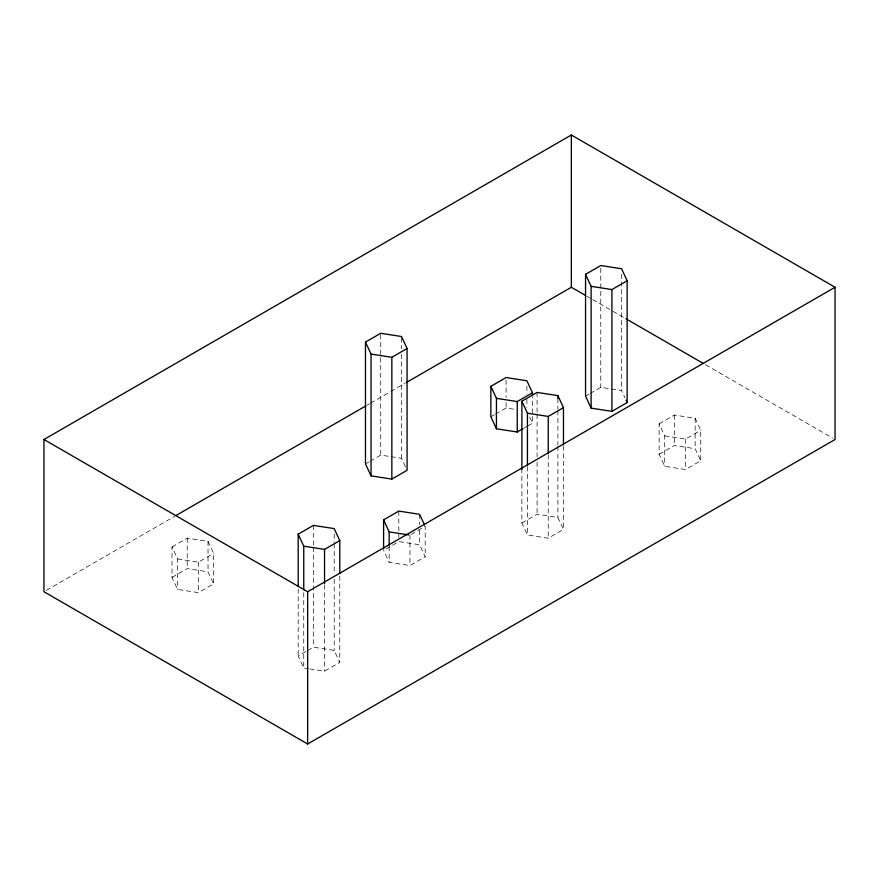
<?xml version="1.0" encoding="UTF-8"?>
<svg xmlns="http://www.w3.org/2000/svg" width="879" height="879" viewBox="0 0 879 879"><rect width="100%" height="100%" fill="white"/><g stroke="black" fill="none" stroke-linecap="round" stroke-linejoin="round"><path stroke-width="0.66" stroke-dasharray="4.39 3.3" d="M46.323 590.38L174.613 516.314M367.037 405.208L369.422 403.835M370.608 403.153L389.606 392.177M390.803 391.496L405.054 383.266M172.02 546.947L187.238 538.157L208.037 541.376L213.608 553.385L213.608 583.832L198.39 592.622L177.591 589.402L172.02 577.393L172.02 546.947L177.591 558.956L177.591 589.402M365.477 463.881L368.993 461.849M370.169 461.178L380.706 455.091L389.804 456.498M172.02 577.393L187.238 568.603L208.037 571.822L213.608 583.832M177.591 558.956L198.39 562.175L213.608 553.385M490.867 416.789L494.383 414.756M495.558 414.086L506.095 407.999L515.193 409.405M524.269 427.952L526.609 426.601M527.785 425.93L532.465 423.217L532.465 396.748M585.546 396.132L589.062 394.1M590.227 393.418L600.775 387.342L621.563 390.551L624.914 397.758M385.936 548.979L398.813 541.541L419.613 544.76L425.183 556.77L409.966 565.56L389.166 562.34L383.596 550.331M411.13 534.432L425.183 526.312L425.183 556.77M659.14 423.843L674.358 415.053L695.157 418.272L700.728 430.281L700.728 460.728L685.51 469.518L664.711 466.299L659.14 454.3L659.14 423.843L664.711 435.852L664.711 466.299M521.873 522.994L537.091 514.204L557.89 517.423L563.461 529.433L548.243 538.223L527.444 535.003L521.873 522.994L521.873 469.628M308.947 668.776L303.749 667.974L298.179 655.965L306.375 651.229M307.551 650.559L313.407 647.175L334.196 650.394L339.777 662.403L324.549 671.193L310.254 668.974M659.14 454.3L674.358 445.51L695.157 448.719L700.728 460.728M664.711 435.852L685.51 439.071L700.728 430.281M391.1 456.695L401.505 458.311L405.406 466.716M586.787 296.168L591.545 298.915M592.732 299.596L611.74 310.573M612.927 311.254L624.804 318.121M705.573 364.752L832.677 438.127M529.674 417.217L532.465 423.217M695.157 418.272L695.157 448.719M685.51 439.071L685.51 469.518M674.358 415.053L674.358 445.51M621.563 274.226L621.563 390.551M600.775 268.282L600.775 387.342M563.461 445.95L563.461 529.433M557.89 398.363L557.89 409.306M557.89 410.68L557.89 444.895M557.89 446.257L557.89 517.423M548.243 454.74L548.243 538.223M537.091 392.408L537.091 412.932M537.091 414.306L537.091 456.728M537.091 462.2L537.091 514.204M527.444 466.573L527.444 535.003M526.895 386.057L526.895 394.001M526.895 399.297L526.895 407.241M506.095 380.189L506.095 397.407M506.095 402.703L506.095 407.999M419.613 514.314L419.613 524.895M419.613 530.191L419.613 544.76M409.966 535.102L409.966 565.56M401.505 337.877L401.505 348.82M401.505 354.303L401.505 458.311M398.813 511.095L398.813 537.574M389.166 546.452L389.166 562.34M380.706 334.657L380.706 455.091M339.777 576.184L339.777 662.403M334.196 534.069L334.196 542.277M334.196 543.651L334.196 573.756M334.196 579.228L334.196 650.394M324.549 584.974L324.549 671.193M313.407 525.378L313.407 545.903M313.407 547.276L313.407 647.175M303.749 592.71L303.749 667.974M298.179 588.908L298.179 655.965M208.037 541.376L208.037 571.822M198.39 562.175L198.39 592.622M187.238 538.157L187.238 568.603"/><path stroke-width="1.32" d="M43.95 439.5L571.35 135.003L835.05 287.257L835.05 439.5L307.65 743.997L43.95 591.743L43.95 439.5L307.65 591.743L835.05 287.257M365.477 342.085L380.706 333.295L401.505 336.503L407.076 348.513L407.076 470.309L391.847 479.099L371.059 475.891L365.477 463.881L365.477 342.085L371.059 354.083L371.059 475.891M371.059 354.083L391.847 357.303L407.076 348.513M585.546 274.325L600.775 265.535L621.563 268.754L627.145 280.764L627.145 402.56L611.916 411.35L591.117 408.131L585.546 396.132L585.546 274.325L591.117 286.334L591.117 408.131M175.8 515.621L365.851 405.9M406.241 382.585L571.35 287.257L585.601 295.487M591.117 286.334L611.916 289.554L627.145 280.764M523.093 428.633L517.237 432.007L496.437 428.798L490.867 416.789L490.867 386.331L506.095 377.541L526.895 380.761L532.465 392.77L532.465 395.418M490.867 386.331L496.437 398.341L517.237 401.56L532.465 392.77M521.873 469.628L521.873 401.198L537.091 392.408L557.89 395.627L563.461 407.636L563.461 444.587M298.179 586.172L298.179 534.168L313.407 525.378L334.196 528.598L339.777 540.607L339.777 573.449M521.873 401.198L527.444 413.207L548.243 416.426L563.461 407.636M298.179 534.168L303.749 546.178L324.549 549.397L339.777 540.607M383.596 549.012L383.596 519.885L398.813 511.095L419.613 514.314L424.623 525.115M383.596 519.885L389.166 531.894L408.658 534.904M625.991 318.802L703.2 363.379M626.024 400.165L627.145 402.56M611.916 289.554L611.916 411.35M571.35 135.003L571.35 287.257M557.89 395.627L557.89 398.363M548.243 416.426L548.243 453.366M527.444 413.207L527.444 465.211M517.237 401.56L517.237 432.007M496.437 398.341L496.437 428.798M391.847 357.303L391.847 479.099M389.166 531.894L389.166 545.123M324.549 549.397L324.549 583.601M307.65 591.743L307.65 743.997M303.749 546.178L303.749 589.963"/></g></svg>
